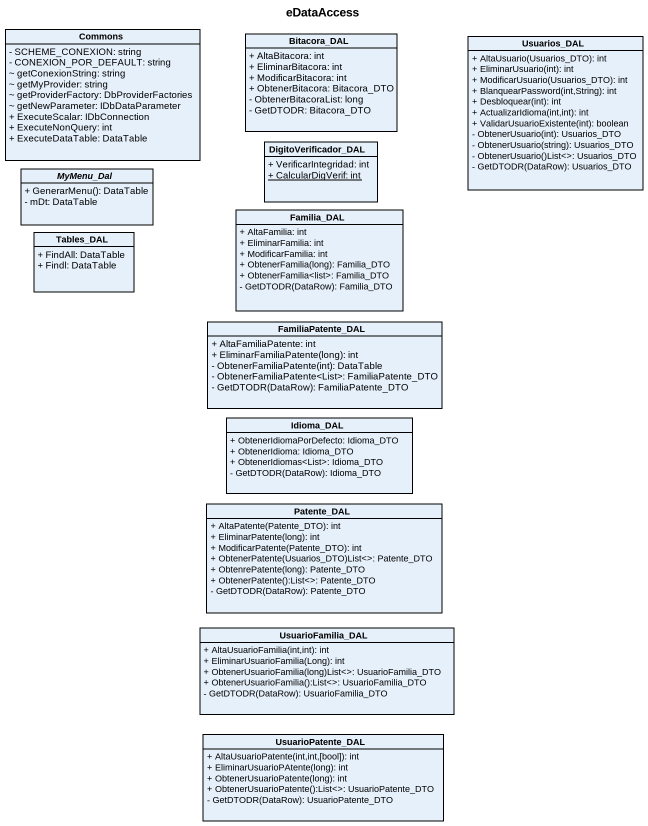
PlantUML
@startuml
title eDataAccess
hide circle
hide empty members
skinparam classAttributeIconSize 0
class Commons {
  - SCHEME_CONEXION: string
  - CONEXION_POR_DEFAULT: string
  ~ getConexionString: string
  ~ getMyProvider: string
  ~ getProviderFactory: DbProviderFactories
  ~ getNewParameter: IDbDataParameter
  + ExecuteScalar: IDbConnection
  + ExecuteNonQuery: int
  + ExecuteDataTable: DataTable
}
class Bitacora_DAL {
  + AltaBitacora: int
  + EliminarBitacora: int
  + ModificarBitacora: int
  + ObtenerBitacora: Bitacora_DTO
  - ObtenerBitacoraList: long
  - GetDTODR: Bitacora_DTO
}
class Usuarios_DAL {
  {field} + AltaUsuario(Usuarios_DTO): int
  {field} + EliminarUsuario(int): int
  {field} + ModificarUsuario(Usuarios_DTO): int
  {field} + BlanquearPassword(int,String): int
  {field} + Desbloquear(int): int
  {field} + ActualizarIdioma(int,int): int
  {field} + ValidarUsuarioExistente(int): boolean
  {field} - ObtenerUsuario(int): Usuarios_DTO
  {field} - ObtenerUsuario(string): Usuarios_DTO
  {field} - ObtenerUsuario()List<>: Usuarios_DTO
  {field} - GetDTODR(DataRow): Usuarios_DTO
}
class DigitoVerificador_DAL {
  + VerificarIntegridad: int
  {static} + CalcularDigVerif: int
}
abstract class MyMenu_Dal {
  {field} + GenerarMenu(): DataTable
  - mDt: DataTable
}
class Familia_DAL {
  + AltaFamilia: int
  + EliminarFamilia: int
  + ModificarFamilia: int
  {field} + ObtenerFamilia(long): Familia_DTO
  + ObtenerFamilia<list>: Familia_DTO
  {field} - GetDTODR(DataRow): Familia_DTO
}
class Tables_DAL {
  + FindAll: DataTable
  + Findl: DataTable
}
class FamiliaPatente_DAL {
  + AltaFamiliaPatente: int
  {field} + EliminarFamiliaPatente(long): int
  {field} - ObtenerFamiliaPatente(int): DataTable
  - ObtenerFamiliaPatente<List>: FamiliaPatente_DTO
  {field} - GetDTODR(DataRow): FamiliaPatente_DTO
}
class Idioma_DAL {
  + ObtenerIdiomaPorDefecto: Idioma_DTO
  + ObtenerIdioma: Idioma_DTO
  + ObtenerIdiomas<List>: Idioma_DTO
  {field} - GetDTODR(DataRow): Idioma_DTO
}
class Patente_DAL {
  {field} + AltaPatente(Patente_DTO): int
  {field} + EliminarPatente(long): int
  {field} + ModificarPatente(Patente_DTO): int
  {field} + ObtenerPatente(Usuarios_DTO)List<>: Patente_DTO
  {field} + ObtenrePatente(long): Patente_DTO
  {field} + ObtenerPatente():List<>: Patente_DTO
  {field} - GetDTODR(DataRow): Patente_DTO
}
class UsuarioFamilia_DAL {
  {field} + AltaUsuarioFamilia(int,int): int
  {field} + EliminarUsuarioFamilia(Long): int
  {field} + ObtenerUsuarioFamilia(long)List<>: UsuarioFamilia_DTO
  {field} + ObtenerUsuarioFamilia():List<>: UsuarioFamilia_DTO
  {field} - GetDTODR(DataRow): UsuarioFamilia_DTO
}
class UsuarioPatente_DAL {
  {field} + AltaUsuarioPatente(int,int,[bool]): int
  {field} + EliminarUsuarioPAtente(long): int
  {field} + ObtenerUsuarioPatente(long): int
  {field} + ObtenerUsuarioPatente():List<>: UsuarioPatente_DTO
  {field} - GetDTODR(DataRow): UsuarioPatente_DTO
}
@enduml
